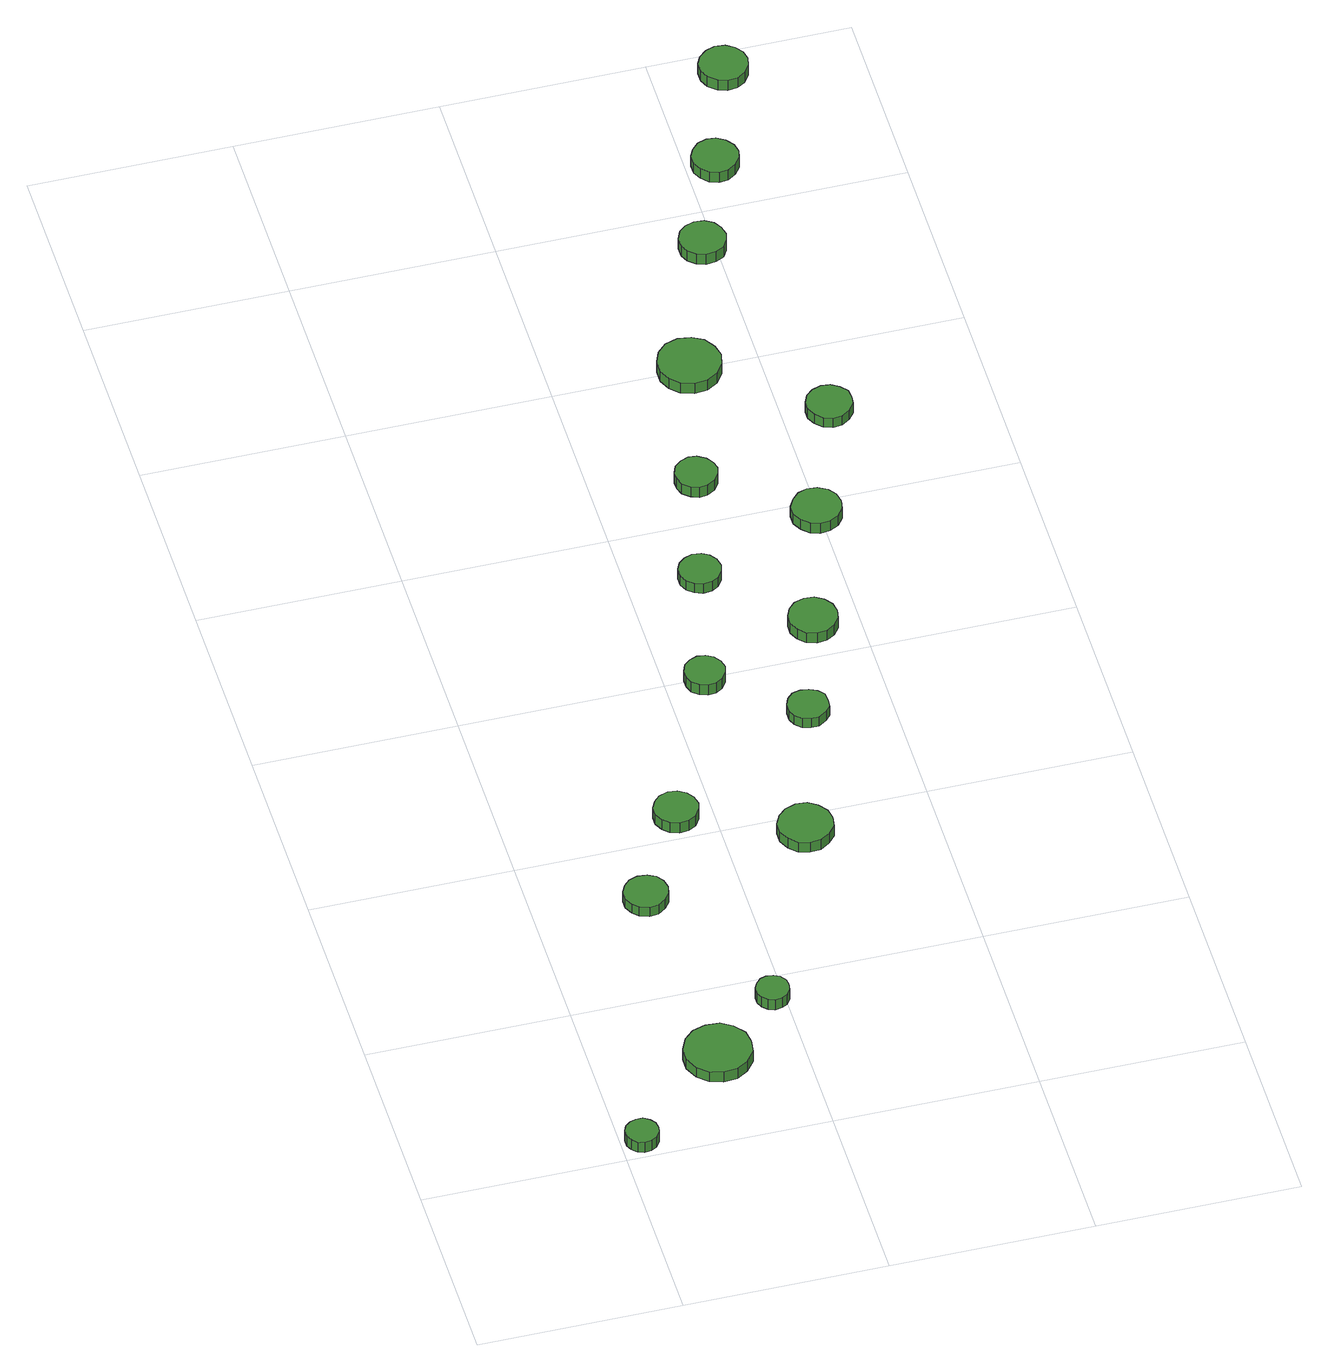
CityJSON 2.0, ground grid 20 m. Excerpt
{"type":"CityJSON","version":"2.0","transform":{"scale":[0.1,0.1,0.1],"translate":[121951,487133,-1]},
"CityObjects":{
"tree1":{"type":"SolitaryVegetationObject","attributes":{"function":"something"},"geometry":[{"type":"MultiSurface","lod":"1","boundaries":[[[0,1,2,3,4,5,6,7,8,9,10,11,12,13,14]],[[15,16,17,18,19,20,21,22,23,24,25,26,27,28,29]],[[0,29,28,1]],[[1,28,27,2]],[[2,27,26,3]],[[3,26,25,4]],[[4,25,24,5]],[[5,24,23,6]],[[6,23,22,7]],[[7,22,21,8]],[[8,21,20,9]],[[9,20,19,10]],[[10,19,18,11]],[[11,18,17,12]],[[12,17,16,13]],[[13,16,15,14]],[[14,15,29,0]]]}]},
"tree2":{"type":"SolitaryVegetationObject","attributes":{"function":"something"},"geometry":[{"type":"MultiSurface","lod":"1","boundaries":[[[30,31,32,33,34,35,36,37,38,39,40,41,42,43,44]],[[45,46,47,48,49,50,51,52,53,54,55,56,57,58,59]],[[30,59,58,31]],[[31,58,57,32]],[[32,57,56,33]],[[33,56,55,34]],[[34,55,54,35]],[[35,54,53,36]],[[36,53,52,37]],[[37,52,51,38]],[[38,51,50,39]],[[39,50,49,40]],[[40,49,48,41]],[[41,48,47,42]],[[42,47,46,43]],[[43,46,45,44]],[[44,45,59,30]]]}]},
"tree3":{"type":"SolitaryVegetationObject","attributes":{"function":"something"},"geometry":[{"type":"MultiSurface","lod":"1","boundaries":[[[60,61,62,63,64,65,66,67,68,69,70,71,72,73,74]],[[75,76,77,78,79,80,81,82,83,84,85,86,87,88,89]],[[60,89,88,61]],[[61,88,87,62]],[[62,87,86,63]],[[63,86,85,64]],[[64,85,84,65]],[[65,84,83,66]],[[66,83,82,67]],[[67,82,81,68]],[[68,81,80,69]],[[69,80,79,70]],[[70,79,78,71]],[[71,78,77,72]],[[72,77,76,73]],[[73,76,75,74]],[[74,75,89,60]]]}]},
"tree4":{"type":"SolitaryVegetationObject","attributes":{"function":"something"},"geometry":[{"type":"MultiSurface","lod":"1","boundaries":[[[90,91,92,93,94,95,96,97,98,99,100,101,102,103,104]],[[105,106,107,108,109,110,111,112,113,114,115,116,117,118,119]],[[90,119,118,91]],[[91,118,117,92]],[[92,117,116,93]],[[93,116,115,94]],[[94,115,114,95]],[[95,114,113,96]],[[96,113,112,97]],[[97,112,111,98]],[[98,111,110,99]],[[99,110,109,100]],[[100,109,108,101]],[[101,108,107,102]],[[102,107,106,103]],[[103,106,105,104]],[[104,105,119,90]]]}]},
"tree5":{"type":"SolitaryVegetationObject","attributes":{"function":"something"},"geometry":[{"type":"MultiSurface","lod":"1","boundaries":[[[120,121,122,123,124,125,126,127,128,129,130,131,132,133,134]],[[135,136,137,138,139,140,141,142,143,144,145,146,147,148,149]],[[120,149,148,121]],[[121,148,147,122]],[[122,147,146,123]],[[123,146,145,124]],[[124,145,144,125]],[[125,144,143,126]],[[126,143,142,127]],[[127,142,141,128]],[[128,141,140,129]],[[129,140,139,130]],[[130,139,138,131]],[[131,138,137,132]],[[132,137,136,133]],[[133,136,135,134]],[[134,135,149,120]]]}]},
"tree6":{"type":"SolitaryVegetationObject","attributes":{"function":"something"},"geometry":[{"type":"MultiSurface","lod":"1","boundaries":[[[150,151,152,153,154,155,156,157,158,159,160,161,162,163,164]],[[165,166,167,168,169,170,171,172,173,174,175,176,177,178,179]],[[150,179,178,151]],[[151,178,177,152]],[[152,177,176,153]],[[153,176,175,154]],[[154,175,174,155]],[[155,174,173,156]],[[156,173,172,157]],[[157,172,171,158]],[[158,171,170,159]],[[159,170,169,160]],[[160,169,168,161]],[[161,168,167,162]],[[162,167,166,163]],[[163,166,165,164]],[[164,165,179,150]]]}]},
"tree7":{"type":"SolitaryVegetationObject","attributes":{"function":"something"},"geometry":[{"type":"MultiSurface","lod":"1","boundaries":[[[180,181,182,183,184,185,186,187,188,189,190,191,192,193,194]],[[195,196,197,198,199,200,201,202,203,204,205,206,207,208,209]],[[180,209,208,181]],[[181,208,207,182]],[[182,207,206,183]],[[183,206,205,184]],[[184,205,204,185]],[[185,204,203,186]],[[186,203,202,187]],[[187,202,201,188]],[[188,201,200,189]],[[189,200,199,190]],[[190,199,198,191]],[[191,198,197,192]],[[192,197,196,193]],[[193,196,195,194]],[[194,195,209,180]]]}]},
"tree8":{"type":"SolitaryVegetationObject","attributes":{"function":"something"},"geometry":[{"type":"MultiSurface","lod":"1","boundaries":[[[210,211,212,213,214,215,216,217,218,219,220,221,222,223,224]],[[225,226,227,228,229,230,231,232,233,234,235,236,237,238,239]],[[210,239,238,211]],[[211,238,237,212]],[[212,237,236,213]],[[213,236,235,214]],[[214,235,234,215]],[[215,234,233,216]],[[216,233,232,217]],[[217,232,231,218]],[[218,231,230,219]],[[219,230,229,220]],[[220,229,228,221]],[[221,228,227,222]],[[222,227,226,223]],[[223,226,225,224]],[[224,225,239,210]]]}]},
"tree9":{"type":"SolitaryVegetationObject","attributes":{"function":"something"},"geometry":[{"type":"MultiSurface","lod":"1","boundaries":[[[240,241,242,243,244,245,246,247,248,249,250,251,252,253,254]],[[255,256,257,258,259,260,261,262,263,264,265,266,267,268,269]],[[240,269,268,241]],[[241,268,267,242]],[[242,267,266,243]],[[243,266,265,244]],[[244,265,264,245]],[[245,264,263,246]],[[246,263,262,247]],[[247,262,261,248]],[[248,261,260,249]],[[249,260,259,250]],[[250,259,258,251]],[[251,258,257,252]],[[252,257,256,253]],[[253,256,255,254]],[[254,255,269,240]]]}]},
"tree10":{"type":"SolitaryVegetationObject","attributes":{"function":"something"},"geometry":[{"type":"MultiSurface","lod":"1","boundaries":[[[270,271,272,273,274,275,276,277,278,279,280,281,282,283,284]],[[285,286,287,288,289,290,291,292,293,294,295,296,297,298,299]],[[270,299,298,271]],[[271,298,297,272]],[[272,297,296,273]],[[273,296,295,274]],[[274,295,294,275]],[[275,294,293,276]],[[276,293,292,277]],[[277,292,291,278]],[[278,291,290,279]],[[279,290,289,280]],[[280,289,288,281]],[[281,288,287,282]],[[282,287,286,283]],[[283,286,285,284]],[[284,285,299,270]]]}]},
"tree11":{"type":"SolitaryVegetationObject","attributes":{"function":"something"},"geometry":[{"type":"MultiSurface","lod":"1","boundaries":[[[300,301,302,303,304,305,306,307,308,309,310,311,312,313,314]],[[315,316,317,318,319,320,321,322,323,324,325,326,327,328,329]],[[300,329,328,301]],[[301,328,327,302]],[[302,327,326,303]],[[303,326,325,304]],[[304,325,324,305]],[[305,324,323,306]],[[306,323,322,307]],[[307,322,321,308]],[[308,321,320,309]],[[309,320,319,310]],[[310,319,318,311]],[[311,318,317,312]],[[312,317,316,313]],[[313,316,315,314]],[[314,315,329,300]]]}]},
"tree12":{"type":"SolitaryVegetationObject","attributes":{"function":"something"},"geometry":[{"type":"MultiSurface","lod":"1","boundaries":[[[330,331,332,333,334,335,336,337,338,339,340,341,342,343,344]],[[345,346,347,348,349,350,351,352,353,354,355,356,357,358,359]],[[330,359,358,331]],[[331,358,357,332]],[[332,357,356,333]],[[333,356,355,334]],[[334,355,354,335]],[[335,354,353,336]],[[336,353,352,337]],[[337,352,351,338]],[[338,351,350,339]],[[339,350,349,340]],[[340,349,348,341]],[[341,348,347,342]],[[342,347,346,343]],[[343,346,345,344]],[[344,345,359,330]]]}]},
"tree13":{"type":"SolitaryVegetationObject","attributes":{"function":"something"},"geometry":[{"type":"MultiSurface","lod":"1","boundaries":[[[360,361,362,363,364,365,366,367,368,369,370,371,372,373,374]],[[375,376,377,378,379,380,381,382,383,384,385,386,387,388,389]],[[360,389,388,361]],[[361,388,387,362]],[[362,387,386,363]],[[363,386,385,364]],[[364,385,384,365]],[[365,384,383,366]],[[366,383,382,367]],[[367,382,381,368]],[[368,381,380,369]],[[369,380,379,370]],[[370,379,378,371]],[[371,378,377,372]],[[372,377,376,373]],[[373,376,375,374]],[[374,375,389,360]]]}]},
"tree14":{"type":"SolitaryVegetationObject","attributes":{"function":"something"},"geometry":[{"type":"MultiSurface","lod":"1","boundaries":[[[390,391,392,393,394,395,396,397,398,399,400,401,402,403,404]],[[405,406,407,408,409,410,411,412,413,414,415,416,417,418,419]],[[390,419,418,391]],[[391,418,417,392]],[[392,417,416,393]],[[393,416,415,394]],[[394,415,414,395]],[[395,414,413,396]],[[396,413,412,397]],[[397,412,411,398]],[[398,411,410,399]],[[399,410,409,400]],[[400,409,408,401]],[[401,408,407,402]],[[402,407,406,403]],[[403,406,405,404]],[[404,405,419,390]]]}]},
"tree15":{"type":"SolitaryVegetationObject","attributes":{"function":"something"},"geometry":[{"type":"MultiSurface","lod":"1","boundaries":[[[420,421,422,423,424,425,426,427,428,429,430,431,432,433,434]],[[435,436,437,438,439,440,441,442,443,444,445,446,447,448,449]],[[420,449,448,421]],[[421,448,447,422]],[[422,447,446,423]],[[423,446,445,424]],[[424,445,444,425]],[[425,444,443,426]],[[426,443,442,427]],[[427,442,441,428]],[[428,441,440,429]],[[429,440,439,430]],[[430,439,438,431]],[[431,438,437,432]],[[432,437,436,433]],[[433,436,435,434]],[[434,435,449,420]]]}]},
"tree16":{"type":"SolitaryVegetationObject","attributes":{"function":"something"},"geometry":[{"type":"MultiSurface","lod":"1","boundaries":[[[450,451,452,453,454,455,456,457,458,459,460,461,462,463,464]],[[465,466,467,468,469,470,471,472,473,474,475,476,477,478,479]],[[450,479,478,451]],[[451,478,477,452]],[[452,477,476,453]],[[453,476,475,454]],[[454,475,474,455]],[[455,474,473,456]],[[456,473,472,457]],[[457,472,471,458]],[[458,471,470,459]],[[459,470,469,460]],[[460,469,468,461]],[[461,468,467,462]],[[462,467,466,463]],[[463,466,465,464]],[[464,465,479,450]]]}]},
"tree17":{"type":"SolitaryVegetationObject","attributes":{"function":"something"},"geometry":[{"type":"MultiSurface","lod":"1","boundaries":[[[480,481,482,483,484,485,486,487,488,489,490,491,492,493,494]],[[495,496,497,498,499,500,501,502,503,504,505,506,507,508,509]],[[480,509,508,481]],[[481,508,507,482]],[[482,507,506,483]],[[483,506,505,484]],[[484,505,504,485]],[[485,504,503,486]],[[486,503,502,487]],[[487,502,501,488]],[[488,501,500,489]],[[489,500,499,490]],[[490,499,498,491]],[[491,498,497,492]],[[492,497,496,493]],[[493,496,495,494]],[[494,495,509,480]]]}]}
},
"vertices":[
[36,20,25],[35,27,25],[31,32,25],[25,36,25],[18,36,25],[12,34,25],[7,30,25],[4,24,25],[4,17,25],[7,11,25],[12,6,25],[18,4,25],[25,5,25],[31,8,25],[35,14,25],[35,14,12],[31,8,12],[25,5,12],[18,4,12],[12,6,12],[7,11,12],[4,17,12],[4,24,12],[7,30,12],[12,34,12],[18,36,12],[25,36,12],[31,32,12],[35,27,12],[36,20,12],
[150,108,25],[148,121,25],[139,132,25],[128,139,25],[114,140,25],[101,136,25],[91,127,25],[85,114,25],[85,101,25],[91,88,25],[101,79,25],[114,75,25],[128,76,25],[139,83,25],[148,94,25],[148,94,12],[139,83,12],[128,76,12],[114,75,12],[101,79,12],[91,88,12],[85,101,12],[85,114,12],[91,127,12],[101,136,12],[114,140,12],[128,139,12],[139,132,12],[148,121,12],[150,108,12],
[129,327,25],[127,336,25],[122,343,25],[114,347,25],[105,348,25],[96,345,25],[90,339,25],[86,331,25],[86,322,25],[90,314,25],[96,308,25],[105,305,25],[114,306,25],[122,311,25],[127,318,25],[127,318,13],[122,311,13],[114,306,13],[105,305,13],[96,308,13],[90,314,13],[86,322,13],[86,331,13],[90,339,13],[96,345,13],[105,348,13],[114,347,13],[122,343,13],[127,336,13],[129,327,13],
[204,172,25],[203,178,25],[199,184,25],[193,187,25],[186,188,25],[180,186,25],[175,181,25],[172,175,25],[172,168,25],[175,162,25],[180,157,25],[186,155,25],[193,156,25],[199,159,25],[203,165,25],[203,165,12],[199,159,12],[193,156,12],[186,155,12],[180,157,12],[175,162,12],[172,168,12],[172,175,12],[175,181,12],[180,186,12],[186,188,12],[193,187,12],[199,184,12],[203,178,12],[204,172,12],
[185,424,28],[183,433,28],[178,440,28],[170,445,28],[161,446,28],[152,443,28],[146,437,28],[142,429,28],[142,420,28],[146,412,28],[152,406,28],[161,403,28],[170,404,28],[178,408,28],[183,416,28],[183,416,15],[178,408,15],[170,404,15],[161,403,15],[152,406,15],[146,412,15],[142,420,15],[142,429,15],[146,437,15],[152,443,15],[161,446,15],[170,445,15],[178,440,15],[183,433,15],[185,424,15],
[301,371,29],[299,382,29],[292,391,29],[283,397,29],[272,398,29],[261,394,29],[253,387,29],[248,377,29],[248,366,29],[253,356,29],[261,348,29],[272,345,29],[283,346,29],[292,352,29],[299,360,29],[299,360,16],[292,352,16],[283,346,16],[272,345,16],[261,348,16],[253,356,16],[248,366,16],[248,377,16],[253,387,16],[261,394,16],[272,398,16],[283,397,16],[292,391,16],[299,382,16],[301,371,16],
[257,593,28],[255,601,28],[250,608,28],[243,612,28],[235,613,28],[227,610,28],[221,605,28],[218,597,28],[218,589,28],[221,581,28],[227,576,28],[235,573,28],[243,574,28],[250,578,28],[255,585,28],[255,585,15],[250,578,15],[243,574,15],[235,573,15],[227,576,15],[221,581,15],[218,589,15],[218,597,15],[221,605,15],[227,610,15],[235,613,15],[243,612,15],[250,608,15],[255,601,15],[257,593,15],
[338,523,29],[337,532,29],[332,538,29],[324,542,29],[316,543,29],[308,541,29],[302,535,29],[299,528,29],[299,519,29],[302,512,29],[308,506,29],[316,504,29],[324,504,29],[332,509,29],[337,515,29],[337,515,17],[332,509,17],[324,504,17],[316,504,17],[308,506,17],[302,512,17],[299,519,17],[299,528,17],[302,535,17],[308,541,17],[316,543,17],[324,542,17],[332,538,17],[337,532,17],[338,523,17],
[290,728,24],[288,737,24],[283,744,24],[276,748,24],[267,749,24],[259,746,24],[253,741,24],[249,733,24],[249,724,24],[253,716,24],[259,711,24],[267,708,24],[276,709,24],[283,713,24],[288,720,24],[288,720,12],[283,713,12],[276,709,12],[267,708,12],[259,711,12],[253,716,12],[249,724,12],[249,733,12],[253,741,12],[259,746,12],[267,749,12],[276,748,12],[283,744,12],[288,737,12],[290,728,12],
[379,641,24],[377,651,24],[371,659,24],[363,664,24],[353,665,24],[343,662,24],[336,655,24],[332,646,24],[332,636,24],[336,627,24],[343,620,24],[353,617,24],[363,618,24],[371,623,24],[377,631,24],[377,631,11],[371,623,11],[363,618,11],[353,617,11],[343,620,11],[336,627,11],[332,636,11],[332,646,11],[336,655,11],[343,662,11],[353,665,11],[363,664,11],[371,659,11],[377,651,11],[379,641,11],
[321,854,24],[319,862,24],[314,869,24],[306,874,24],[298,875,24],[290,872,24],[283,866,24],[280,858,24],[280,850,24],[283,842,24],[290,836,24],[298,833,24],[306,834,24],[314,839,24],[319,846,24],[319,846,11],[314,839,11],[306,834,11],[298,833,11],[290,836,11],[283,842,11],[280,850,11],[280,858,11],[283,866,11],[290,872,11],[298,875,11],[306,874,11],[314,869,11],[319,862,11],[321,854,11],
[362,992,31],[359,1004,31],[352,1015,31],[341,1021,31],[328,1023,31],[315,1019,31],[306,1010,31],[301,998,31],[301,985,31],[306,974,31],[315,965,31],[328,961,31],[341,962,31],[352,969,31],[359,979,31],[359,979,18],[352,969,18],[341,962,18],[328,961,18],[315,965,18],[306,974,18],[301,985,18],[301,998,18],[306,1010,18],[315,1019,18],[328,1023,18],[341,1021,18],[352,1015,18],[359,1004,18],[362,992,18],
[421,781,24],[419,791,24],[413,799,24],[404,804,24],[394,805,24],[385,802,24],[378,795,24],[373,786,24],[373,776,24],[378,767,24],[385,760,24],[394,757,24],[404,758,24],[413,763,24],[419,771,24],[419,771,11],[413,763,11],[404,758,11],[394,757,11],[385,760,11],[378,767,11],[373,776,11],[373,786,11],[378,795,11],[385,802,11],[394,805,11],[404,804,11],[413,799,11],[419,791,11],[421,781,11],
[466,909,27],[465,918,27],[459,925,27],[451,930,27],[442,931,27],[433,928,27],[426,922,27],[422,913,27],[422,904,27],[426,896,27],[433,889,27],[442,886,27],[451,887,27],[459,892,27],[465,900,27],[465,900,15],[459,892,15],[451,887,15],[442,886,15],[433,889,15],[426,896,15],[422,904,15],[422,913,15],[426,922,15],[433,928,15],[442,931,15],[451,930,15],[459,925,15],[465,918,15],[466,909,15],
[409,1147,30],[407,1156,30],[402,1164,30],[394,1169,30],[384,1170,30],[375,1167,30],[368,1161,30],[364,1152,30],[364,1142,30],[368,1134,30],[375,1128,30],[384,1125,30],[394,1126,30],[402,1130,30],[407,1138,30],[407,1138,17],[402,1130,17],[394,1126,17],[384,1125,17],[375,1128,17],[368,1134,17],[364,1142,17],[364,1152,17],[368,1161,17],[375,1167,17],[384,1170,17],[394,1169,17],[402,1164,17],[407,1156,17],[409,1147,17],
[451,1256,24],[449,1265,24],[443,1273,24],[435,1278,24],[426,1279,24],[417,1276,24],[410,1269,24],[406,1261,24],[406,1251,24],[410,1243,24],[417,1236,24],[426,1233,24],[435,1234,24],[443,1239,24],[449,1247,24],[449,1247,11],[443,1239,11],[435,1234,11],[426,1233,11],[417,1236,11],[410,1243,11],[406,1251,11],[406,1261,11],[410,1269,11],[417,1276,11],[426,1279,11],[435,1278,11],[443,1273,11],[449,1265,11],[451,1256,11],
[492,1374,23],[490,1383,23],[484,1391,23],[476,1396,23],[466,1397,23],[457,1394,23],[449,1387,23],[445,1379,23],[445,1369,23],[449,1360,23],[457,1353,23],[466,1350,23],[476,1351,23],[484,1356,23],[490,1364,23],[490,1364,10],[484,1356,10],[476,1351,10],[466,1350,10],[457,1353,10],[449,1360,10],[445,1369,10],[445,1379,10],[449,1387,10],[457,1394,10],[466,1397,10],[476,1396,10],[484,1391,10],[490,1383,10],[492,1374,10]
]}
